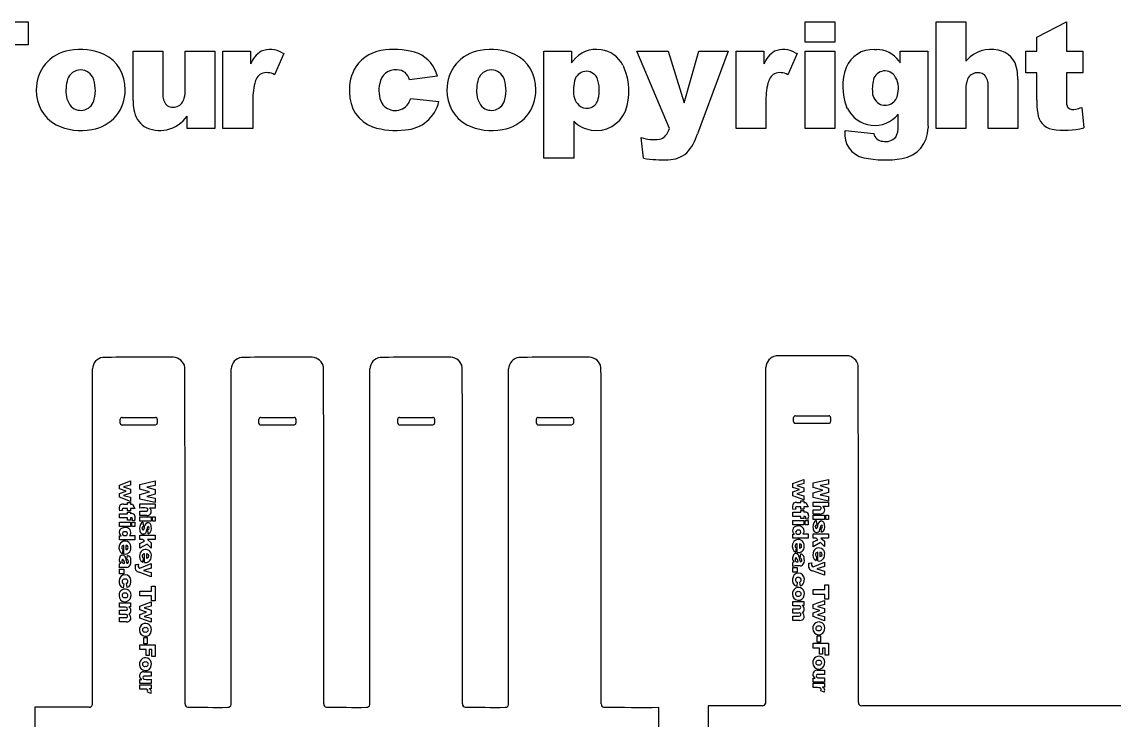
# Model space of a CAD drawing. Extents: x -9.5 to 58.6, y 17.9 to 45.8.
# Drawn here: x 15.56 to 27.37, y 24.22 to 31.77 of the extents above; entities that cross this region are included whole.
import ezdxf

# ---------------------------------------------------------------- set-up
doc = ezdxf.new("R2010")
doc.units = 0
doc.linetypes.add('0', pattern=[0])
doc.layers.add('1', color=7, linetype='0')

msp = doc.modelspace()

# ---------------------------------------------------------------- linework, layer by layer
at = {"layer": '1'}
for p, q in [((14.748314, 31.769754), (15.629665, 31.769754)), ((15.629665, 31.769754), (15.629665, 31.521875)), ((24.030865, 31.769754), (24.351141, 31.769754)), ((24.030865, 31.551779), (24.030865, 31.769754)), ((24.351141, 31.769754), (24.351141, 31.551779)), ((25.447243, 31.769754), (25.767519, 31.769754)), ((25.447243, 30.616129), (25.447243, 31.769754)), ((25.767519, 31.769754), (25.767519, 31.34482)), ((26.536301, 31.605288), (26.857365, 31.769754)), ((26.857365, 31.769754), (26.857365, 31.451838)), ((24.351141, 31.551779), (24.030865, 31.551779)), ((26.536301, 31.451838), (26.536301, 31.605288)), ((15.629665, 31.521875), (15.106363, 31.521875)), ((16.764326, 30.919882), (16.764326, 31.451838)), ((16.764326, 31.451838), (17.086176, 31.451838)), ((17.086176, 31.451838), (17.086176, 30.992281)), ((17.327761, 31.049723), (17.327761, 31.451838)), ((17.327761, 31.451838), (17.648037, 31.451838)), ((17.648037, 31.451838), (17.648037, 30.616129)), ((17.735346, 31.451838), (18.035164, 31.451838)), ((17.735346, 30.616129), (17.735346, 31.451838)), ((18.035164, 31.451838), (18.035164, 31.314917)), ((18.393213, 31.426657), (18.29406, 31.19845)), ((18.374666, 31.435907), (18.393213, 31.426657)), ((21.205153, 30.298216), (21.205153, 31.451838)), ((21.205153, 31.451838), (21.504971, 31.451838)), ((21.504971, 31.451838), (21.504971, 31.328295)), ((22.212372, 31.451838), (22.550747, 31.451838)), ((22.563337, 30.616129), (22.212372, 31.451838)), ((22.550747, 31.451838), (22.723082, 30.895487)), ((22.723082, 30.895487), (22.882828, 31.451838)), ((23.198383, 31.451838), (22.867088, 30.558683)), ((22.882828, 31.451838), (23.198383, 31.451838)), ((23.285692, 31.451838), (23.585506, 31.451838)), ((23.285692, 30.616129), (23.285692, 31.451838)), ((23.585506, 31.451838), (23.585506, 31.314917)), ((23.943556, 31.426657), (23.844404, 31.19845)), ((23.925011, 31.435907), (23.943556, 31.426657)), ((24.030865, 31.451838), (24.351141, 31.451838)), ((24.030865, 30.616129), (24.030865, 31.451838)), ((24.351141, 31.451838), (24.351141, 30.616129)), ((24.779972, 31.470724), (24.801235, 31.470316)), ((25.05933, 31.451838), (25.359146, 31.451838)), ((25.05933, 31.328295), (25.05933, 31.451838)), ((25.359146, 31.451838), (25.359146, 30.662558)), ((26.418262, 31.218126), (26.418262, 31.451838)), ((26.418262, 31.451838), (26.536301, 31.451838)), ((26.857365, 31.451838), (27.033634, 31.451838)), ((27.033634, 31.451838), (27.033634, 31.218126)), ((21.504971, 31.328295), (21.518658, 31.344984)), ((25.046986, 31.344721), (25.05933, 31.328295)), ((25.767519, 31.34482), (25.782024, 31.359381)), ((22.059425, 31.301558), (22.070818, 31.280031)), ((26.536301, 31.218126), (26.418262, 31.218126)), ((26.536301, 30.923815), (26.536301, 31.218126)), ((27.033634, 31.218126), (26.857365, 31.218126)), ((26.857365, 31.218126), (26.857365, 30.921457)), ((20.053968, 31.1835), (19.752579, 31.143366)), ((26.009102, 30.616129), (26.009102, 31.075693)), ((26.330956, 31.147303), (26.330956, 30.616129)), ((21.526217, 31.031622), (21.526731, 31.010221)), ((24.75794, 31.046576), (24.758415, 31.02704)), ((25.767519, 31.017462), (25.767519, 30.616129)), ((18.057198, 30.896273), (18.057198, 30.616129)), ((19.765957, 30.942701), (20.070494, 30.908079)), ((23.60754, 30.896273), (23.60754, 30.616129)), ((24.489269, 30.832815), (24.479614, 30.852453)), ((27.021828, 30.844336), (27.045437, 30.623213)), ((17.349009, 30.616129), (17.349009, 30.751478)), ((25.036509, 30.643671), (25.036509, 30.770369)), ((17.648037, 30.616129), (17.349009, 30.616129)), ((18.057198, 30.616129), (17.735346, 30.616129)), ((21.528576, 30.697184), (21.528576, 30.298216)), ((22.550476, 30.585245), (22.557072, 30.600046)), ((22.557072, 30.600046), (22.563337, 30.616129)), ((23.60754, 30.616129), (23.285692, 30.616129)), ((24.351141, 30.616129), (24.030865, 30.616129)), ((24.462276, 30.586985), (24.462843, 30.597246)), ((24.462843, 30.597246), (24.773678, 30.561834)), ((25.359146, 30.662558), (25.359932, 30.625574)), ((25.767519, 30.616129), (25.447243, 30.616129)), ((26.330956, 30.616129), (26.009102, 30.616129)), ((22.283195, 30.295855), (22.258011, 30.519339)), ((21.528576, 30.298216), (21.205153, 30.298216)), ((16.624929, 27.434025), (16.624929, 27.475895)), ((16.643991, 27.494961), (16.824926, 27.494961)), ((16.824926, 27.494961), (17.005865, 27.494961)), ((17.024927, 27.475895), (17.024927, 27.434025)), ((18.124929, 27.434025), (18.124929, 27.475895)), ((18.143991, 27.494961), (18.324926, 27.494961)), ((18.324926, 27.494961), (18.505865, 27.494961)), ((18.524927, 27.475895), (18.524927, 27.434025)), ((19.624929, 27.434025), (19.624929, 27.475895)), ((19.643991, 27.494961), (19.824926, 27.494961)), ((19.824926, 27.494961), (20.005865, 27.494961)), ((20.024927, 27.475895), (20.024927, 27.434025)), ((21.124929, 27.434025), (21.124929, 27.475895)), ((21.143991, 27.494961), (21.324926, 27.494961)), ((21.324926, 27.494961), (21.505865, 27.494961)), ((21.524927, 27.475895), (21.524927, 27.434025)), ((23.906528, 27.450415), (23.906528, 27.492285)), ((23.925591, 27.511351), (24.106525, 27.511351)), ((24.106525, 27.511351), (24.287464, 27.511351)), ((24.306526, 27.492285), (24.306526, 27.450415)), ((23.897499, 26.778749), (24.01828, 26.823557)), ((24.01828, 26.823557), (24.01828, 26.778749)), ((24.118603, 26.786486), (24.285332, 26.823565)), ((24.285332, 26.823565), (24.285332, 26.774652)), ((16.6159, 26.76236), (16.736681, 26.807167)), ((16.6159, 26.720963), (16.6159, 26.76236)), ((16.68857, 26.697311), (16.6159, 26.720963)), ((16.6159, 26.672852), (16.68857, 26.697311)), ((16.736681, 26.76236), (16.660593, 26.742912)), ((16.660593, 26.742912), (16.736681, 26.718346)), ((16.736681, 26.807167), (16.736681, 26.76236)), ((16.736681, 26.718346), (16.736681, 26.676605)), ((16.837004, 26.770096), (17.003733, 26.807175)), ((16.837004, 26.719597), (16.837004, 26.770096)), ((16.941977, 26.690483), (16.837004, 26.719597)), ((17.003733, 26.758263), (16.910589, 26.740639)), ((16.910589, 26.740639), (17.003733, 26.714935)), ((17.003733, 26.807175), (17.003733, 26.758263)), ((17.003733, 26.714935), (17.003733, 26.666145)), ((23.897499, 26.737352), (23.897499, 26.778749)), ((23.970169, 26.713701), (23.897499, 26.737352)), ((23.897499, 26.689241), (23.970169, 26.713701)), ((24.01828, 26.778749), (23.942192, 26.759302)), ((23.942192, 26.759302), (24.01828, 26.734735)), ((24.01828, 26.734735), (24.01828, 26.692995)), ((24.118603, 26.735987), (24.118603, 26.786486)), ((24.223576, 26.706873), (24.118603, 26.735987)), ((24.118603, 26.677645), (24.223576, 26.706873)), ((24.285332, 26.774652), (24.192188, 26.757029)), ((24.192188, 26.757029), (24.285332, 26.731325)), ((24.285332, 26.731325), (24.285332, 26.682535)), ((16.6159, 26.631683), (16.6159, 26.672852)), ((16.736681, 26.587219), (16.6159, 26.631683)), ((16.736681, 26.676605), (16.660593, 26.651131)), ((16.660593, 26.651131), (16.736681, 26.631683)), ((16.736681, 26.631683), (16.736681, 26.587219)), ((16.837004, 26.661255), (16.941977, 26.690483)), ((16.837004, 26.610756), (16.837004, 26.661255)), ((17.003733, 26.574028), (16.837004, 26.610756)), ((17.003733, 26.666145), (16.910589, 26.640327)), ((16.910589, 26.640327), (17.003733, 26.622704)), ((17.003733, 26.622704), (17.003733, 26.574028)), ((23.897499, 26.648073), (23.897499, 26.689241)), ((24.01828, 26.603609), (23.897499, 26.648073)), ((24.01828, 26.692995), (23.942192, 26.667521)), ((23.942192, 26.667521), (24.01828, 26.648073)), ((23.984501, 26.573931), (23.984501, 26.59099)), ((23.984501, 26.59099), (24.01828, 26.59099)), ((24.01828, 26.648073), (24.01828, 26.603609)), ((24.01828, 26.59099), (24.01828, 26.573931)), ((24.118603, 26.627146), (24.118603, 26.677645)), ((24.285332, 26.590418), (24.118603, 26.627146)), ((24.118603, 26.531504), (24.118603, 26.577799)), ((24.118603, 26.577799), (24.285332, 26.577799)), ((24.285332, 26.682535), (24.192188, 26.656717)), ((24.192188, 26.656717), (24.285332, 26.639093)), ((24.285332, 26.639093), (24.285332, 26.590418)), ((24.285332, 26.577799), (24.285332, 26.531504)), ((16.648878, 26.487366), (16.616922, 26.483955)), ((16.647585, 26.491714), (16.648878, 26.487366)), ((16.702902, 26.511139), (16.660025, 26.511139)), ((16.660364, 26.557541), (16.702902, 26.557541)), ((16.702787, 26.454048), (16.702787, 26.471336)), ((16.702787, 26.471336), (16.736681, 26.471336)), ((16.702902, 26.557541), (16.702902, 26.5746)), ((16.702902, 26.5746), (16.736681, 26.5746)), ((16.702902, 26.485664), (16.702902, 26.511139)), ((16.736681, 26.485664), (16.702902, 26.485664)), ((16.736681, 26.5746), (16.736681, 26.557541)), ((16.736681, 26.557541), (16.758856, 26.557541)), ((16.782625, 26.511139), (16.736681, 26.511139)), ((16.736681, 26.511139), (16.736681, 26.485664)), ((16.736681, 26.471336), (16.736681, 26.454048)), ((16.758856, 26.557541), (16.782625, 26.511139)), ((16.837004, 26.515114), (16.837004, 26.561409)), ((16.837004, 26.561409), (17.003733, 26.561409)), ((16.837004, 26.433685), (16.837004, 26.480202)), ((16.837004, 26.480202), (16.903425, 26.480202)), ((17.003733, 26.515114), (16.94232, 26.515114)), ((17.003733, 26.561409), (17.003733, 26.515114)), ((23.897499, 26.424044), (23.897499, 26.470438)), ((23.897499, 26.470438), (23.984386, 26.470438)), ((23.930477, 26.503756), (23.898521, 26.500345)), ((23.929184, 26.508104), (23.930477, 26.503756)), ((23.984501, 26.527529), (23.941624, 26.527529)), ((23.941963, 26.573931), (23.984501, 26.573931)), ((23.984386, 26.470438), (23.984386, 26.487726)), ((23.984386, 26.487726), (24.01828, 26.487726)), ((23.984501, 26.502054), (23.984501, 26.527529)), ((24.01828, 26.502054), (23.984501, 26.502054)), ((24.01828, 26.573931), (24.040455, 26.573931)), ((24.064224, 26.527529), (24.01828, 26.527529)), ((24.01828, 26.527529), (24.01828, 26.502054)), ((24.01828, 26.487726), (24.01828, 26.470438)), ((24.040455, 26.573931), (24.064224, 26.527529)), ((24.118603, 26.450075), (24.118603, 26.496592)), ((24.118603, 26.496592), (24.185024, 26.496592)), ((24.285332, 26.531504), (24.223919, 26.531504)), ((16.6159, 26.407654), (16.6159, 26.454048)), ((16.6159, 26.454048), (16.702787, 26.454048)), ((16.702787, 26.407654), (16.6159, 26.407654)), ((16.6159, 26.316788), (16.6159, 26.363075)), ((16.6159, 26.363075), (16.736681, 26.363075)), ((16.702787, 26.38559), (16.702787, 26.407654)), ((16.736681, 26.38559), (16.702787, 26.38559)), ((16.736681, 26.407654), (16.736681, 26.38559)), ((16.736681, 26.363075), (16.736681, 26.316788)), ((16.751123, 26.316788), (16.751123, 26.363075)), ((16.751123, 26.363075), (16.782625, 26.363075)), ((16.782625, 26.375694), (16.754648, 26.380814)), ((16.782625, 26.363075), (16.782625, 26.316788)), ((16.913771, 26.433685), (16.837004, 26.433685)), ((16.837004, 26.374779), (16.837004, 26.421066)), ((16.837004, 26.421066), (16.957788, 26.421066)), ((16.957788, 26.374779), (16.837004, 26.374779)), ((16.87044, 26.36216), (16.874762, 26.316216)), ((16.957788, 26.421066), (16.957788, 26.374779)), ((16.972231, 26.374779), (16.972231, 26.421066)), ((16.972231, 26.421066), (17.003733, 26.421066)), ((17.003733, 26.374779), (16.972231, 26.374779)), ((17.003733, 26.421066), (17.003733, 26.374779)), ((23.984386, 26.424044), (23.897499, 26.424044)), ((23.897499, 26.333178), (23.897499, 26.379465)), ((23.897499, 26.379465), (24.01828, 26.379465)), ((23.984386, 26.401979), (23.984386, 26.424044)), ((24.01828, 26.401979), (23.984386, 26.401979)), ((24.01828, 26.424044), (24.01828, 26.401979)), ((24.01828, 26.379465), (24.01828, 26.333178)), ((24.032722, 26.333178), (24.032722, 26.379465)), ((24.032722, 26.379465), (24.064224, 26.379465)), ((24.064224, 26.392084), (24.036247, 26.397203)), ((24.064224, 26.379465), (24.064224, 26.333178)), ((24.19537, 26.450075), (24.118603, 26.450075)), ((24.118603, 26.391169), (24.118603, 26.437456)), ((24.118603, 26.437456), (24.239388, 26.437456)), ((24.239388, 26.391169), (24.118603, 26.391169)), ((24.152039, 26.37855), (24.156361, 26.332605)), ((24.239388, 26.437456), (24.239388, 26.391169)), ((24.25383, 26.391169), (24.25383, 26.437456)), ((24.25383, 26.437456), (24.285332, 26.437456)), ((24.285332, 26.391169), (24.25383, 26.391169)), ((24.285332, 26.437456), (24.285332, 26.391169)), ((16.736681, 26.316788), (16.6159, 26.316788)), ((16.782625, 26.316788), (16.751123, 26.316788)), ((16.923792, 26.31514), (16.921556, 26.313622)), ((16.928217, 26.237854), (16.923891, 26.281754)), ((24.01828, 26.333178), (23.897499, 26.333178)), ((23.897499, 26.187609), (23.897499, 26.230936)), ((23.897499, 26.230936), (23.915352, 26.230936)), ((24.006451, 26.234354), (24.064224, 26.234354)), ((24.064224, 26.333178), (24.032722, 26.333178)), ((24.064224, 26.234354), (24.064224, 26.187609)), ((24.118603, 26.190226), (24.118603, 26.237535)), ((24.118603, 26.237535), (24.285332, 26.237535)), ((24.205391, 26.33153), (24.203156, 26.330011)), ((24.209816, 26.254244), (24.20549, 26.298143)), ((24.285332, 26.237535), (24.285332, 26.190218)), ((16.6159, 26.171219), (16.6159, 26.214546)), ((16.6159, 26.214546), (16.633753, 26.214546)), ((16.782625, 26.171219), (16.6159, 26.171219)), ((16.664801, 26.018707), (16.664801, 26.111519)), ((16.686979, 26.111404), (16.686979, 26.065796)), ((16.724852, 26.217964), (16.782625, 26.217964)), ((16.782625, 26.217964), (16.782625, 26.171219)), ((16.837004, 26.173836), (16.837004, 26.221146)), ((16.837004, 26.221146), (17.003733, 26.221146)), ((16.868395, 26.173836), (16.837004, 26.173836)), ((16.837004, 26.131981), (16.885454, 26.156433)), ((16.837004, 26.079781), (16.837004, 26.131981)), ((16.91548, 26.12561), (16.837004, 26.079781)), ((16.885454, 26.156433), (16.868395, 26.173836)), ((16.957788, 26.082283), (16.91548, 26.12561)), ((17.003733, 26.173828), (16.917753, 26.173828)), ((16.917753, 26.173828), (16.957788, 26.139259)), ((16.957788, 26.139259), (16.957788, 26.082283)), ((17.003733, 26.221146), (17.003733, 26.173828)), ((24.064224, 26.187609), (23.897499, 26.187609)), ((23.9464, 26.035097), (23.9464, 26.127909)), ((23.968578, 26.127794), (23.968578, 26.082186)), ((24.149994, 26.190226), (24.118603, 26.190226)), ((24.118603, 26.148371), (24.167053, 26.172823)), ((24.118603, 26.09617), (24.118603, 26.148371)), ((24.197079, 26.142), (24.118603, 26.09617)), ((24.167053, 26.172823), (24.149994, 26.190226)), ((24.239388, 26.098673), (24.197079, 26.142)), ((24.285332, 26.190218), (24.199352, 26.190218)), ((24.199352, 26.190218), (24.239388, 26.155649)), ((24.239388, 26.155649), (24.239388, 26.098673)), ((16.651381, 26.066933), (16.647173, 26.021324)), ((16.697557, 25.958214), (16.702219, 26.002449)), ((16.885908, 25.927269), (16.885908, 26.020073)), ((16.908087, 26.019958), (16.908087, 25.974358)), ((23.93298, 26.083323), (23.928772, 26.037714)), ((23.979156, 25.974604), (23.983818, 26.018839)), ((24.154087, 25.991884), (24.149879, 25.946276)), ((24.167507, 25.943659), (24.167507, 26.036463)), ((24.189686, 26.036348), (24.189686, 25.990747)), ((16.6159, 25.866997), (16.6159, 25.910446)), ((16.694941, 25.872803), (16.6416, 25.872803)), ((16.65127, 25.959694), (16.648661, 25.95945)), ((16.789598, 25.895332), (16.790133, 25.899879)), ((16.790133, 25.899879), (16.790716, 25.904419)), ((16.790716, 25.904419), (16.823015, 25.908058)), ((16.837004, 25.86393), (16.957788, 25.91465)), ((16.872488, 25.975494), (16.86828, 25.929886)), ((16.957788, 25.91465), (16.957788, 25.865746)), ((23.897499, 25.883387), (23.897499, 25.926836)), ((23.897499, 25.821299), (23.897499, 25.870775)), ((23.897499, 25.870775), (23.943897, 25.870775)), ((23.97654, 25.889193), (23.923199, 25.889193)), ((23.932869, 25.976084), (23.93026, 25.97584)), ((23.943897, 25.870775), (23.943897, 25.821299)), ((24.071198, 25.911722), (24.071732, 25.916269)), ((24.071732, 25.916269), (24.072315, 25.920809)), ((24.072315, 25.920809), (24.104614, 25.924448)), ((24.118603, 25.88032), (24.239388, 25.93104)), ((24.239388, 25.882135), (24.158978, 25.857233)), ((24.239388, 25.93104), (24.239388, 25.882135)), ((16.6159, 25.804909), (16.6159, 25.854385)), ((16.6159, 25.854385), (16.662298, 25.854385)), ((16.662298, 25.804909), (16.6159, 25.804909)), ((16.662298, 25.854385), (16.662298, 25.804909)), ((16.957788, 25.772148), (16.828703, 25.82003)), ((16.957788, 25.865746), (16.877378, 25.840843)), ((16.877378, 25.840843), (16.957788, 25.817757)), ((16.957788, 25.817757), (16.957788, 25.772148)), ((23.943897, 25.821299), (23.897499, 25.821299)), ((24.239388, 25.788538), (24.110302, 25.83642)), ((24.158978, 25.857233), (24.239388, 25.834146)), ((24.239388, 25.834146), (24.239388, 25.788538)), ((16.663095, 25.696648), (16.658091, 25.652634)), ((16.697897, 25.655022), (16.692099, 25.698578)), ((16.707499, 25.6586), (16.697897, 25.655022)), ((16.716276, 25.663895), (16.707499, 25.6586)), ((16.962564, 25.616859), (16.962564, 25.669403)), ((16.962564, 25.669403), (17.003733, 25.669403)), ((17.003733, 25.669403), (17.003733, 25.512794)), ((23.944695, 25.713037), (23.93969, 25.669024)), ((23.979496, 25.671412), (23.973698, 25.714968)), ((23.989098, 25.67499), (23.979496, 25.671412)), ((23.997875, 25.680285), (23.989098, 25.67499)), ((24.118603, 25.581728), (24.118603, 25.633249)), ((24.118603, 25.633249), (24.244164, 25.633249)), ((24.244164, 25.633249), (24.244164, 25.685793)), ((24.244164, 25.685793), (24.285332, 25.685793)), ((24.285332, 25.685793), (24.285332, 25.529184)), ((16.837004, 25.565338), (16.837004, 25.616859)), ((16.837004, 25.616859), (16.962564, 25.616859)), ((16.962564, 25.565338), (16.837004, 25.565338)), ((16.962564, 25.512794), (16.962564, 25.565338)), ((24.244164, 25.581728), (24.118603, 25.581728)), ((24.118603, 25.471758), (24.239388, 25.516565)), ((24.239388, 25.516565), (24.239388, 25.471758)), ((24.244164, 25.529184), (24.244164, 25.581728)), ((24.285332, 25.529184), (24.244164, 25.529184)), ((16.6159, 25.442245), (16.6159, 25.488647)), ((16.6159, 25.488647), (16.736681, 25.488647)), ((16.677538, 25.442245), (16.6159, 25.442245)), ((16.6159, 25.363091), (16.6159, 25.409485)), ((16.6159, 25.409485), (16.682432, 25.409485)), ((16.682734, 25.442039), (16.677538, 25.442245)), ((16.736681, 25.445427), (16.719053, 25.445427)), ((16.736681, 25.488647), (16.736681, 25.445427)), ((16.837004, 25.455368), (16.957788, 25.500175)), ((16.837004, 25.413971), (16.837004, 25.455368)), ((16.909678, 25.390312), (16.837004, 25.413971)), ((16.957788, 25.455368), (16.881701, 25.435921)), ((16.881701, 25.435921), (16.957788, 25.411354)), ((16.957788, 25.500175), (16.957788, 25.455368)), ((16.957788, 25.411354), (16.957788, 25.369614)), ((17.003733, 25.512794), (16.962564, 25.512794)), ((23.897499, 25.458635), (23.897499, 25.505037)), ((23.897499, 25.505037), (24.01828, 25.505037)), ((23.959137, 25.458635), (23.897499, 25.458635)), ((23.897499, 25.37948), (23.897499, 25.425875)), ((23.897499, 25.425875), (23.964031, 25.425875)), ((23.964333, 25.458429), (23.959137, 25.458635)), ((24.01828, 25.461817), (24.000652, 25.461817)), ((24.01828, 25.505037), (24.01828, 25.461817)), ((24.118603, 25.430361), (24.118603, 25.471758)), ((24.191277, 25.406702), (24.118603, 25.430361)), ((24.118603, 25.38225), (24.191277, 25.406702)), ((24.239388, 25.471758), (24.1633, 25.452311)), ((24.1633, 25.452311), (24.239388, 25.427744)), ((24.239388, 25.427744), (24.239388, 25.386003)), ((16.678221, 25.363091), (16.6159, 25.363091)), ((16.6159, 25.283707), (16.6159, 25.330109)), ((16.6159, 25.330109), (16.684706, 25.330109)), ((16.691759, 25.283707), (16.6159, 25.283707)), ((16.837004, 25.36586), (16.909678, 25.390312)), ((16.837004, 25.324692), (16.837004, 25.36586)), ((16.957788, 25.28022), (16.837004, 25.324692)), ((16.957788, 25.369614), (16.881701, 25.344139)), ((16.881701, 25.344139), (16.957788, 25.324692)), ((16.957788, 25.324692), (16.957788, 25.28022)), ((23.95982, 25.37948), (23.897499, 25.37948)), ((23.897499, 25.300097), (23.897499, 25.346498)), ((23.897499, 25.346498), (23.966305, 25.346498)), ((23.973358, 25.300097), (23.897499, 25.300097)), ((24.118603, 25.341082), (24.118603, 25.38225)), ((24.239388, 25.29661), (24.118603, 25.341082)), ((24.239388, 25.386003), (24.1633, 25.360529)), ((24.1633, 25.360529), (24.239388, 25.341082)), ((24.239388, 25.341082), (24.239388, 25.29661)), ((16.879881, 25.048904), (16.879881, 25.116234)), ((16.879881, 25.116234), (16.915705, 25.116234)), ((16.915705, 25.048904), (16.879881, 25.048904)), ((16.915705, 25.116234), (16.915705, 25.048904)), ((24.118603, 25.000933), (24.118603, 25.052683)), ((24.118603, 25.052683), (24.285332, 25.052683)), ((24.16148, 25.065294), (24.16148, 25.132624)), ((24.16148, 25.132624), (24.197304, 25.132624)), ((24.197304, 25.065294), (24.16148, 25.065294)), ((24.197304, 25.132624), (24.197304, 25.065294)), ((24.285332, 25.052683), (24.285332, 24.925303)), ((16.837004, 24.984543), (16.837004, 25.036293)), ((16.837004, 25.036293), (17.003733, 25.036293)), ((16.905127, 24.984543), (16.837004, 24.984543)), ((16.905127, 24.919945), (16.905127, 24.984543)), ((16.967909, 24.984543), (16.938791, 24.984543)), ((16.938791, 24.984543), (16.938791, 24.919945)), ((16.967909, 24.908913), (16.967909, 24.984543)), ((17.003733, 25.036293), (17.003733, 24.908913)), ((24.186726, 25.000933), (24.118603, 25.000933)), ((24.186726, 24.936335), (24.186726, 25.000933)), ((24.22039, 24.936335), (24.186726, 24.936335)), ((24.249508, 25.000933), (24.22039, 25.000933)), ((24.22039, 25.000933), (24.22039, 24.936335)), ((24.249508, 24.925303), (24.249508, 25.000933)), ((24.285332, 24.925303), (24.249508, 24.925303)), ((16.938791, 24.919945), (16.905127, 24.919945)), ((17.003733, 24.908913), (16.967909, 24.908913)), ((16.880903, 24.744926), (16.957788, 24.744926)), ((16.957788, 24.69841), (16.891367, 24.69841)), ((16.957788, 24.744926), (16.957788, 24.69841)), ((24.162502, 24.761316), (24.239388, 24.761316)), ((24.239388, 24.7148), (24.172966, 24.7148)), ((24.239388, 24.761316), (24.239388, 24.7148)), ((16.837004, 24.617203), (16.837004, 24.660423)), ((16.837004, 24.660423), (16.856565, 24.660423)), ((16.957788, 24.617203), (16.837004, 24.617203)), ((16.837004, 24.604584), (16.957788, 24.604591)), ((16.837004, 24.558075), (16.837004, 24.604584)), ((16.856565, 24.660423), (16.848608, 24.666878)), ((16.957788, 24.66349), (16.957788, 24.617203)), ((16.957788, 24.604591), (16.957788, 24.561256)), ((24.118603, 24.633593), (24.118603, 24.676813)), ((24.118603, 24.676813), (24.138165, 24.676813)), ((24.239388, 24.633593), (24.118603, 24.633593)), ((24.118603, 24.620974), (24.239388, 24.620981)), ((24.118603, 24.574465), (24.118603, 24.620974)), ((24.138165, 24.676813), (24.130207, 24.683268)), ((24.239388, 24.577646), (24.219597, 24.577646)), ((24.239388, 24.67988), (24.239388, 24.633593)), ((24.239388, 24.620981), (24.239388, 24.577646)), ((16.954149, 24.509506), (16.921167, 24.523842)), ((16.957788, 24.561256), (16.937998, 24.561256)), ((24.235748, 24.525896), (24.202766, 24.540232)), ((16.075014, 24.360878), (15.700014, 24.360878)), ((15.700014, 24.360878), (15.700114, 21.39917)), ((16.287771, 24.360878), (16.075014, 24.360878)), ((22.449913, 21.39917), (22.450014, 24.360878)), ((23.356613, 24.377268), (22.981613, 24.377268)), ((22.981613, 24.377268), (22.981712, 21.41556)), ((23.56937, 24.377268), (23.356613, 24.377268)), ((28.06937, 24.377268), (24.643856, 24.377268))]:
    msp.add_line(p, q, dxfattribs=at)
for centre, radius, start, end in [((16.138702, 31.043318), 0.42189, 98.469539, -178.411408), ((16.194454, 30.821541), 0.649849, 66.683272, 100.451918), ((18.296013, 31.214117), 0.279648, 121.752198, 158.872029), ((18.245144, 31.209457), 0.260875, 60.231787, 111.661385), ((19.517208, 31.047375), 0.419025, 93.47864, 145.384957), ((19.590982, 30.707254), 0.764834, 70.322434, 97.452282), ((19.695305, 31.089893), 0.370678, 14.627236, 65.584957), ((20.579535, 31.043314), 0.421894, 98.469719, -178.41194), ((20.635286, 30.82155), 0.64984, 66.683094, 100.452235), ((21.770081, 31.160551), 0.311816, 80.066244, 143.73783), ((21.78923, 31.168518), 0.301172, 26.214858, 83.395136), ((23.846334, 31.214134), 0.279622, 121.750394, 158.87376), ((23.795486, 31.20945), 0.260882, 60.232256, 111.660767), ((24.76586, 31.15546), 0.31558, 87.436919, 157.544913), ((24.80636, 31.177118), 0.293242, 34.858326, 91.001416), ((26.043444, 31.113771), 0.358698, 78.142926, 136.785997), ((26.076334, 31.220451), 0.247748, 6.268683, 80.518458), ((16.268389, 31.052734), 0.408955, -2.296879, 63.373162), ((20.709219, 31.052734), 0.408955, -2.296879, 63.373162), ((16.196171, 31.100903), 0.149299, 27.969192, 169.341805), ((18.232037, 31.077818), 0.155599, 122.479915, 169.127254), ((18.210215, 31.052334), 0.168464, 60.151723, 111.497481), ((19.554142, 31.04475), 0.451304, 147.77505, -175.052795), ((19.598612, 31.082415), 0.169338, 83.368392, 172.487232), ((19.620808, 31.116079), 0.134567, 11.699186, 91.124033), ((20.636999, 31.100899), 0.149301, 27.970484, 169.340502), ((21.665401, 31.105696), 0.129459, 26.768909, 167.846044), ((21.490177, 31.022676), 0.635118, -19.940768, 23.904136), ((23.782389, 31.07781), 0.155609, 122.480777, 169.125158), ((23.760559, 31.052334), 0.168464, 60.151723, 111.497481), ((25.03886, 31.0714), 0.600578, 160.082261, -158.619508), ((24.894285, 31.109251), 0.13028, 38.407493, 172.335397), ((24.798008, 31.050222), 0.242774, -13.203094, 35.206386), ((25.897823, 31.098886), 0.121474, 52.849053, 168.730642), ((25.854916, 31.092976), 0.155152, -6.395496, 41.463028), ((25.775572, 31.151445), 0.555399, -0.427377, 9.959548), ((16.389385, 31.039421), 0.351419, 165.313668, -178.85708), ((15.977922, 31.028656), 0.37791, -14.344211, 22.114421), ((18.855915, 30.919424), 0.799053, 166.410829, -178.339701), ((19.753107, 31.029373), 0.331031, 166.872724, -155.296402), ((20.830267, 31.039429), 0.35147, 165.317157, -178.856004), ((20.418768, 31.02866), 0.377893, -14.345487, 22.114865), ((21.866302, 31.040689), 0.340207, 164.264629, -178.472709), ((21.432861, 31.031178), 0.372605, -14.785168, 20.88415), ((24.406042, 30.919447), 0.798838, 166.408793, -178.337612), ((25.148972, 31.051617), 0.391064, 168.941508, -179.261386), ((26.167198, 31.028179), 0.399823, 166.336448, -178.463978), ((16.129454, 31.019644), 0.412654, 178.336628, -118.72535), ((16.277327, 31.011013), 0.240245, 174.889909, -139.383851), ((16.259277, 31.021372), 0.418006, -82.134771, 2.052733), ((17.242102, 30.975117), 0.156868, 173.718196, -138.788971), ((16.932125, 31.039021), 0.39578, -13.808146, 1.5495), ((19.49242, 30.996433), 0.388016, 178.612188, -110.830404), ((20.570282, 31.019644), 0.412654, 178.336628, -118.72535), ((20.718136, 31.011005), 0.240225, 174.887651, -139.381974), ((20.700108, 31.021372), 0.418006, -82.134771, 2.052733), ((21.703617, 31.00054), 0.17715, 176.867079, -124.884573), ((24.917427, 31.018145), 0.15926, 176.797936, -123.792644), ((24.896629, 31.006241), 0.138213, -119.367786, -4.759899), ((16.197859, 30.961876), 0.148637, -133.811445, -10.405527), ((17.318903, 30.91568), 0.554593, 179.565888, -170.036419), ((17.197548, 30.968241), 0.121256, -127.28592, -11.262562), ((19.59804, 30.984186), 0.17291, -147.39996, -35.218807), ((19.682745, 30.999041), 0.398275, -86.388267, -13.202215), ((19.535322, 31.013071), 0.241131, -32.230307, -16.967646), ((20.638687, 30.961874), 0.148634, -133.811423, -10.404936), ((21.669973, 30.961121), 0.125674, -122.580099, -11.488316), ((24.782921, 30.977142), 0.327203, -153.826286, -39.193575), ((27.374912, 30.91185), 0.838697, 179.182589, -171.206291), ((26.985771, 30.906532), 0.129271, 173.370117, -150.287096), ((26.928967, 30.909937), 0.087351, -129.421442, -70.424777), ((26.857208, 31.341759), 0.523956, -78.883094, -71.688322), ((17.022211, 30.849417), 0.251297, -173.213992, -123.172629), ((17.052063, 30.957281), 0.361291, -77.732937, -34.724518), ((21.776239, 30.930958), 0.335118, -99.856738, -21.880192), ((26.740816, 30.799957), 0.195426, -175.208165, -101.260359), ((16.198416, 31.202156), 0.606461, -116.150747, -78.774245), ((17.052988, 30.945549), 0.349634, -118.770107, -77.47258), ((19.607136, 31.451155), 0.855545, -107.179218, -83.240559), ((20.639246, 31.202168), 0.606472, -116.150432, -78.774455), ((21.759439, 30.916899), 0.318705, -136.417349, -97.312917), ((24.831591, 30.626453), 0.20564, -29.650687, 4.802831), ((25.033604, 30.616142), 0.326465, -81.939201, 1.655554), ((26.83651, 31.478168), 0.880113, -98.747897, -76.267651), ((22.396399, 30.95953), 0.461432, -107.452143, -82.473559), ((22.426544, 30.630476), 0.131928, -76.724806, -20.050339), ((22.332739, 30.72296), 0.559031, -41.50269, -17.089103), ((24.713045, 30.550434), 0.253418, 171.707304, -100.95447), ((24.872307, 30.579851), 0.100261, -169.647768, -91.491261), ((24.90185, 30.621119), 0.145102, -102.80206, -41.631787), ((22.5009, 31.622061), 1.343956, -99.322303, -87.832451), ((22.544186, 30.607735), 0.328755, -88.68485, -50.925183), ((24.89426, 31.347559), 1.070781, -102.369188, -80.044417), ((16.45513, 28.014498), 0.130199, 98.919737, 177.948176), ((17.012053, -70.525635), 98.670444, 89.891437, 90.335115), ((17.195068, 28.014496), 0.130196, 9.23698, 88.266429), ((17.95513, 28.014498), 0.130199, 98.919737, 177.948176), ((18.512053, -70.525635), 98.670444, 89.891437, 90.335115), ((18.695068, 28.014496), 0.130196, 9.23698, 88.266429), ((19.45513, 28.014498), 0.130199, 98.919737, 177.948176), ((20.012053, -70.525635), 98.670444, 89.891437, 90.335115), ((20.195068, 28.014496), 0.130196, 9.23698, 88.266429), ((20.95513, 28.014498), 0.130199, 98.919737, 177.948176), ((21.512053, -70.525635), 98.670444, 89.891437, 90.335115), ((21.695068, 28.014496), 0.130196, 9.23698, 88.266429), ((23.736729, 28.030888), 0.130199, 98.919737, 177.948176), ((24.293652, -70.509247), 98.670446, 89.891437, 90.335115), ((24.476667, 28.030886), 0.130196, 9.23698, 88.266429), ((-5221.699219, 27.553356), 5238.024254, -0.034604, 0.005095), ((-1056.020264, 25.742836), 1073.346288, -0.071782, 0.122378), ((-5220.199219, 27.553356), 5238.024254, -0.034604, 0.005095), ((-1054.520264, 25.742836), 1073.346288, -0.071782, 0.122378), ((-5218.699219, 27.553356), 5238.024254, -0.034604, 0.005095), ((-1053.020264, 25.742836), 1073.346288, -0.071782, 0.122378), ((-5217.199219, 27.553356), 5238.024254, -0.034604, 0.005095), ((-1051.520264, 25.742836), 1073.346288, -0.071782, 0.122378), ((-5214.41748, 27.569748), 5238.024114, -0.034604, 0.005095), ((-1048.738647, 25.759226), 1073.346271, -0.071782, 0.122378), ((16.64399, 27.475901), 0.01906, 89.994264, -179.982794), ((16.643984, 27.434017), 0.019054, 179.977054, -107.981522), ((16.915396, 64.173012), 36.758164, -90.432226, -89.858981), ((17.005865, 27.475899), 0.019062, -0.011466, 89.999997), ((17.005867, 27.434019), 0.01906, -90.005731, 0.017201), ((18.14399, 27.475901), 0.01906, 89.994264, -179.982794), ((18.143984, 27.434017), 0.019054, 179.977054, -107.981522), ((18.415396, 64.173012), 36.758164, -90.432226, -89.858981), ((18.505865, 27.475899), 0.019062, -0.011466, 89.999997), ((18.505867, 27.434019), 0.01906, -90.005731, 0.017201), ((19.64399, 27.475901), 0.01906, 89.994264, -179.982794), ((19.643984, 27.434017), 0.019054, 179.977054, -107.981522), ((19.915396, 64.173012), 36.758164, -90.432226, -89.858981), ((20.005865, 27.475899), 0.019062, -0.011466, 89.999997), ((20.005867, 27.434019), 0.01906, -90.005731, 0.017201), ((21.14399, 27.475901), 0.01906, 89.994264, -179.982794), ((21.143984, 27.434017), 0.019054, 179.977054, -107.981522), ((21.415396, 64.173012), 36.758164, -90.432226, -89.858981), ((21.505865, 27.475899), 0.019062, -0.011466, 89.999997), ((21.505867, 27.434019), 0.01906, -90.005731, 0.017201), ((23.925589, 27.49229), 0.01906, 89.994264, -179.982794), ((23.925583, 27.450407), 0.019054, 179.977054, -107.981522), ((24.196995, 64.189407), 36.75817, -90.432226, -89.858981), ((24.287464, 27.492289), 0.019062, -0.011466, 89.999997), ((24.287466, 27.450409), 0.01906, -90.005731, 0.017201), ((16.684547, 26.509451), 0.072271, 146.064587, -159.342895), ((16.653717, 26.501728), 0.056207, 83.208265, 121.216837), ((16.656485, 26.49971), 0.011965, 72.789823, -138.063026), ((16.868122, 26.207672), 0.309013, 82.850768, 95.779633), ((16.907249, 26.497034), 0.017261, -102.800054, 92.222792), ((16.91596, 26.478636), 0.045005, -92.788795, 54.147582), ((23.966146, 26.525841), 0.072271, 146.064587, -159.342895), ((23.935316, 26.518118), 0.056207, 83.208265, 121.216837), ((23.938084, 26.5161), 0.011965, 72.789823, -138.063026), ((24.028933, 26.431067), 0.040787, -22.716941, 105.139733), ((24.149721, 26.224062), 0.309013, 82.850768, 95.779633), ((24.188848, 26.513424), 0.017261, -102.800054, 92.222792), ((24.197559, 26.495026), 0.045005, -92.788795, 54.147582), ((16.747334, 26.414677), 0.040787, -22.716941, 105.139733), ((16.741503, 26.391447), 0.016908, -38.969702, 106.568621), ((16.439257, 26.421877), 0.34646, -7.660239, -3.798317), ((16.920431, 26.29722), 0.087645, 138.107688, -164.250022), ((16.879536, 26.319206), 0.043906, 101.956725, 123.678329), ((16.944021, 26.301064), 0.061978, 117.997183, -174.709784), ((16.922962, 26.320047), 0.036634, -5.152837, 102.670849), ((24.023102, 26.407837), 0.016908, -38.969702, 106.568621), ((23.720856, 26.438267), 0.34646, -7.660239, -3.798317), ((24.20203, 26.31361), 0.087645, 138.107688, -164.250022), ((24.161135, 26.335596), 0.043906, 101.956725, 123.678329), ((24.22562, 26.317453), 0.061978, 117.997183, -174.709784), ((24.204561, 26.336437), 0.036634, -5.152837, 102.670849), ((16.661486, 26.254107), 0.048313, 93.490121, -125.031488), ((16.668558, 26.23756), 0.021509, 70.867726, -67.960856), ((16.679546, 26.245647), 0.060448, 6.133158, 110.33048), ((16.683327, 26.237934), 0.021389, -108.245905, 111.155262), ((16.690065, 26.253319), 0.049598, -45.464288, -1.401479), ((16.874294, 26.272785), 0.038224, 179.033576, -38.860733), ((16.881353, 26.295378), 0.021856, 107.554174, -118.58013), ((16.865637, 26.292295), 0.016948, -71.917804, 10.380401), ((16.461174, 26.403131), 0.469003, -19.211608, -11.00248), ((16.918602, 26.298431), 0.017496, -72.404524, 72.744345), ((16.901289, 26.294146), 0.0624, -64.435156, 21.245608), ((23.943085, 26.270496), 0.048313, 93.490121, -125.031488), ((23.950157, 26.25395), 0.021509, 70.867726, -67.960856), ((23.961145, 26.262037), 0.060448, 6.133158, 110.33048), ((23.964926, 26.254324), 0.021389, -108.245905, 111.155262), ((23.971664, 26.269709), 0.049598, -45.464288, -1.401479), ((24.155893, 26.289175), 0.038224, 179.033576, -38.860733), ((24.162952, 26.311768), 0.021856, 107.554174, -118.58013), ((24.147236, 26.308685), 0.016948, -71.917804, 10.380401), ((23.742773, 26.419521), 0.469003, -19.211608, -11.00248), ((24.200201, 26.314821), 0.017496, -72.404524, 72.744345), ((24.182888, 26.310535), 0.0624, -64.435156, 21.245608), ((16.682932, 26.084064), 0.072215, 161.73541, -119.68106), ((16.676849, 26.09519), 0.063545, -10.898453, 169.567015), ((16.664371, 26.087336), 0.024187, 88.98334, -122.485743), ((16.689104, 26.0886), 0.022903, -95.323161, 95.323161), ((23.964531, 26.100454), 0.072215, 161.73541, -119.68106), ((23.958448, 26.11158), 0.063545, -10.898453, 169.567015), ((23.945971, 26.103725), 0.024187, 88.98334, -122.485743), ((23.970703, 26.10499), 0.022903, -95.323161, 95.323161), ((16.673426, 25.957697), 0.060098, 131.576454, -135.335597), ((16.64868, 25.970978), 0.035108, -4.499453, 115.540427), ((16.67734, 26.079447), 0.062021, -101.664138, 3.446857), ((16.692846, 25.956676), 0.046722, -8.096363, 78.42768), ((16.904039, 25.992626), 0.072215, 161.73541, -119.68106), ((16.897955, 26.003744), 0.063544, -10.891373, 169.559938), ((16.885471, 25.995895), 0.024181, 88.965025, -122.472922), ((16.898447, 25.988008), 0.062021, -101.664138, 3.446857), ((16.910208, 25.997158), 0.022899, -95.314543, 95.314543), ((23.955025, 25.974087), 0.060098, 131.576454, -135.335597), ((23.930279, 25.987368), 0.035108, -4.499453, 115.540427), ((23.958939, 26.095837), 0.062021, -101.664138, 3.446857), ((23.974445, 25.973066), 0.046722, -8.096363, 78.42768), ((24.185638, 26.009016), 0.072215, 161.73541, -119.68106), ((24.179554, 26.020134), 0.063544, -10.891373, 169.559938), ((24.16707, 26.012285), 0.024181, 88.965025, -122.472922), ((24.180046, 26.004398), 0.062021, -101.664138, 3.446857), ((24.191807, 26.013548), 0.022899, -95.314543, 95.314543), ((16.638662, 25.826021), 0.046874, 86.40723, 119.052563), ((16.633404, 25.883081), 0.032484, 94.806385, 122.604845), ((16.664396, 25.940811), 0.024393, 130.172689, -68.795883), ((16.615133, 25.914038), 0.058226, 3.969011, 51.638583), ((16.932428, 26.005255), 0.25149, -171.532572, -159.71554), ((16.694164, 25.925039), 0.052242, -89.148584, -65.075104), ((16.696815, 25.935833), 0.017767, -90.904204, 41.810277), ((16.69383, 25.941109), 0.017507, 22.03788, 77.708172), ((16.666822, 25.933126), 0.074246, -48.333456, 13.212285), ((16.840487, 25.873953), 0.055195, 157.211383, -102.326935), ((16.848671, 25.891909), 0.030315, 147.810815, -112.636223), ((23.920261, 25.842411), 0.046874, 86.40723, 119.052563), ((23.915003, 25.899471), 0.032484, 94.806385, 122.604845), ((23.945995, 25.957201), 0.024393, 130.172689, -68.795883), ((23.896732, 25.930428), 0.058226, 3.969011, 51.638583), ((24.214027, 26.021645), 0.25149, -171.532572, -159.71554), ((23.975763, 25.941429), 0.052242, -89.148584, -65.075104), ((23.978415, 25.952223), 0.017767, -90.904204, 41.810277), ((23.97543, 25.957499), 0.017507, 22.03788, 77.708172), ((23.948421, 25.949516), 0.074246, -48.333456, 13.212285), ((24.122086, 25.890343), 0.055195, 157.211383, -102.326935), ((24.13027, 25.908298), 0.030315, 147.810815, -112.636223), ((16.677231, 25.730526), 0.063776, -0.10624, 179.845776), ((23.95883, 25.746916), 0.063776, -0.10624, 179.845776), ((23.951118, 25.737661), 0.025446, 78.779345, -104.621594), ((23.963688, 25.738352), 0.025436, -66.82623, 107.426809), ((16.675428, 25.71434), 0.064096, 165.21443, -105.693863), ((16.676407, 25.574957), 0.064878, -17.236355, -172.732278), ((16.669519, 25.721272), 0.025446, 78.779345, -104.621594), ((16.682089, 25.721962), 0.025436, -66.82623, 107.426809), ((16.662176, 25.721865), 0.079292, -46.977754, 6.185099), ((23.957027, 25.73073), 0.064096, 165.21443, -105.693863), ((23.958006, 25.591347), 0.064878, -17.236355, -172.732278), ((23.943775, 25.738255), 0.079292, -46.977754, 6.185099), ((16.67552, 25.564791), 0.063499, 178.232232, -8.200927), ((16.668615, 25.570618), 0.024171, 72.056895, -70.921625), ((16.683531, 25.570766), 0.024038, -106.968356, 108.104259), ((23.957119, 25.581181), 0.063499, 178.232232, -8.200927), ((23.950214, 25.587008), 0.024171, 72.056895, -70.921625), ((23.96513, 25.587156), 0.024038, -106.968356, 108.104259), ((16.686903, 25.425722), 0.016842, -105.394549, 104.333686), ((16.691687, 25.406246), 0.047792, -55.0668, 55.0668), ((23.968502, 25.442112), 0.016842, -105.394549, 104.333686), ((23.973286, 25.422636), 0.047792, -55.0668, 55.0668), ((16.685818, 25.347454), 0.017381, -93.668107, 115.912806), ((16.694485, 25.328962), 0.045337, -93.446573, 57.186419), ((23.967417, 25.363844), 0.017381, -93.668107, 115.912806), ((23.976084, 25.345352), 0.045337, -93.446573, 57.186419), ((24.179111, 25.218941), 0.064878, -17.24329, -172.732491), ((16.897512, 25.202551), 0.064878, -17.24329, -172.732491), ((16.896626, 25.192387), 0.063501, 178.234005, -8.209689), ((16.889719, 25.198212), 0.024171, 72.056895, -70.913079), ((16.904638, 25.19836), 0.024038, -106.968356, 108.112901), ((24.178225, 25.208776), 0.063501, 178.234005, -8.209689), ((24.171318, 25.214602), 0.024171, 72.056895, -70.913079), ((24.186237, 25.21475), 0.024038, -106.968356, 108.112901), ((16.897512, 24.831242), 0.064881, -17.240682, -172.727479), ((16.896626, 24.821072), 0.063501, 178.234005, -8.202385), ((16.889719, 24.8269), 0.024167, 72.054109, -70.910122), ((16.90464, 24.827049), 0.024035, -106.975359, 108.12005), ((24.179111, 24.847631), 0.064881, -17.240682, -172.727479), ((24.178225, 24.837461), 0.063501, 178.234005, -8.202385), ((24.171318, 24.84329), 0.024167, 72.054109, -70.910122), ((24.186239, 24.843439), 0.024035, -106.975359, 108.12005), ((16.87813, 24.700367), 0.044644, 86.438627, -131.397317), ((16.887445, 24.681593), 0.017268, 76.873987, -87.8351), ((24.159729, 24.716757), 0.044644, 86.438627, -131.397317), ((24.169044, 24.697983), 0.017268, 76.873987, -87.8351), ((16.926657, 24.969557), 0.307646, -97.200136, -84.192097), ((24.141645, 24.201141), 0.374034, 84.027374, 93.53199), ((24.208256, 24.985947), 0.307646, -97.200136, -84.192097), ((24.184952, 24.55216), 0.021439, -33.805993, 101.807794), ((24.210182, 24.546312), 0.032718, -38.609729, 73.276439), ((16.860046, 24.184752), 0.374034, 84.027374, 93.53199), ((16.903353, 24.53577), 0.021439, -33.805993, 101.807794), ((16.928583, 24.529922), 0.032718, -38.609729, 73.276439), ((16.287771, 24.398121), 0.037243, -89.999997, -12.860453), ((17.362518, 24.398216), 0.037337, -179.847792, -103.178675), ((17.681393, 73.064148), 48.703386, -90.385146, -89.874851), ((17.787771, 24.398121), 0.037243, -89.999997, -12.860453), ((18.862518, 24.398216), 0.037337, -179.847792, -103.178675), ((19.181393, 73.064148), 48.703386, -90.385146, -89.874851), ((19.287771, 24.398121), 0.037243, -89.999997, -12.860453), ((20.362518, 24.398216), 0.037337, -179.847792, -103.178675), ((20.681393, 73.064148), 48.703386, -90.385146, -89.874851), ((20.787771, 24.398121), 0.037243, -89.999997, -12.860453), ((21.862518, 24.398216), 0.037337, -179.847792, -103.178675), ((22.262514, 91.280624), 66.920009, -90.349758, -89.839463), ((23.56937, 24.414511), 0.037243, -89.999997, -12.860453), ((24.644119, 24.414606), 0.037339, -179.8478, -90.403894)]:
    msp.add_arc(centre, radius, start, end, dxfattribs=at)

doc.saveas('drawing.dxf')
